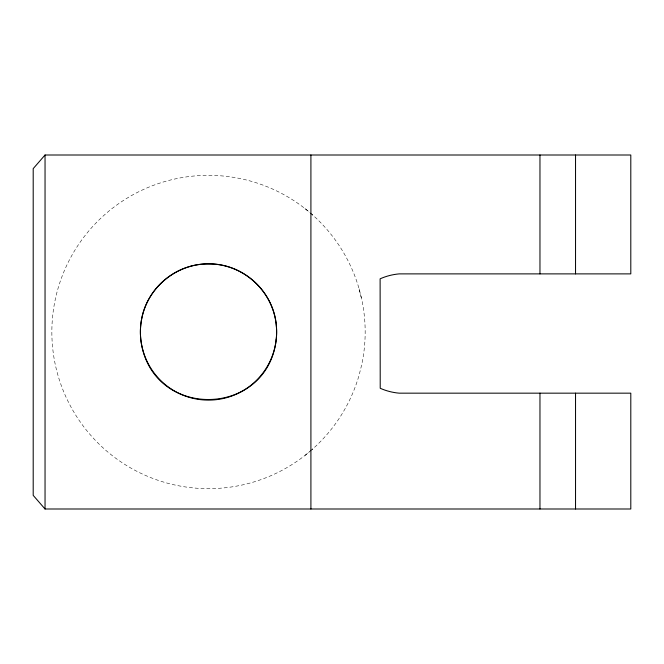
<?xml version="1.0" encoding="UTF-8"?>
<svg xmlns="http://www.w3.org/2000/svg" width="664" height="664" viewBox="0 0 664 664"><rect width="100%" height="100%" fill="white"/><g stroke="black" fill="none" stroke-linecap="round" stroke-linejoin="round"><path stroke-width="0.5" stroke-dasharray="3.32 2.49" d="M304.967 455.446L309.457 451.678M310.237 451.03L313.342 448.416M304.967 208.554L309.457 212.322M310.237 212.97L313.342 215.584M310.345 212.961A156.654 156.654 0 0 1 359.099 288.823L361.755 299.431A156.654 156.654 0 0 1 361.739 364.569L359.099 375.177A156.654 156.654 0 0 1 311.848 449.736M359.099 288.823L361.739 299.431M311.101 450.391A156.654 156.654 0 0 1 95.591 440.581A156.654 156.654 0 0 1 94.222 224.855A156.654 156.654 0 0 1 309.59 212.314"/><path stroke-width="1" d="M45.044 155.002L33.2 168.631L33.2 495.369L45.044 508.998L630.8 508.998L630.8 393.163L399.18 393.163A59.868 59.868 0 0 1 380.215 388.274L380.115 278.822A59.868 59.868 0 0 1 399.18 273.883L630.8 273.883L630.8 155.002L45.044 155.002L45.044 508.998M575.539 155.002L575.539 273.883M575.539 393.163L575.539 508.998M539.965 155.002L539.965 273.883M539.965 393.163L539.965 508.998M310.91 155.002L310.91 508.998M276.166 339.877C267.069 417.44 153.99 420.212 141.299 343.081A60.764 54.05 -90 0 1 141.565 319.425C146.902 287.711 177.18 262.994 209.268 263.89C243.107 263.558 273.858 291.903 276.324 325.634A53.593 42.081 -90 0 1 276.166 339.877M171.785 389.361A68.118 68.118 0 0 0 276.564 335.137A68.118 68.118 0 0 0 177.213 271.501A68.118 68.118 0 0 0 171.785 389.361"/></g></svg>
